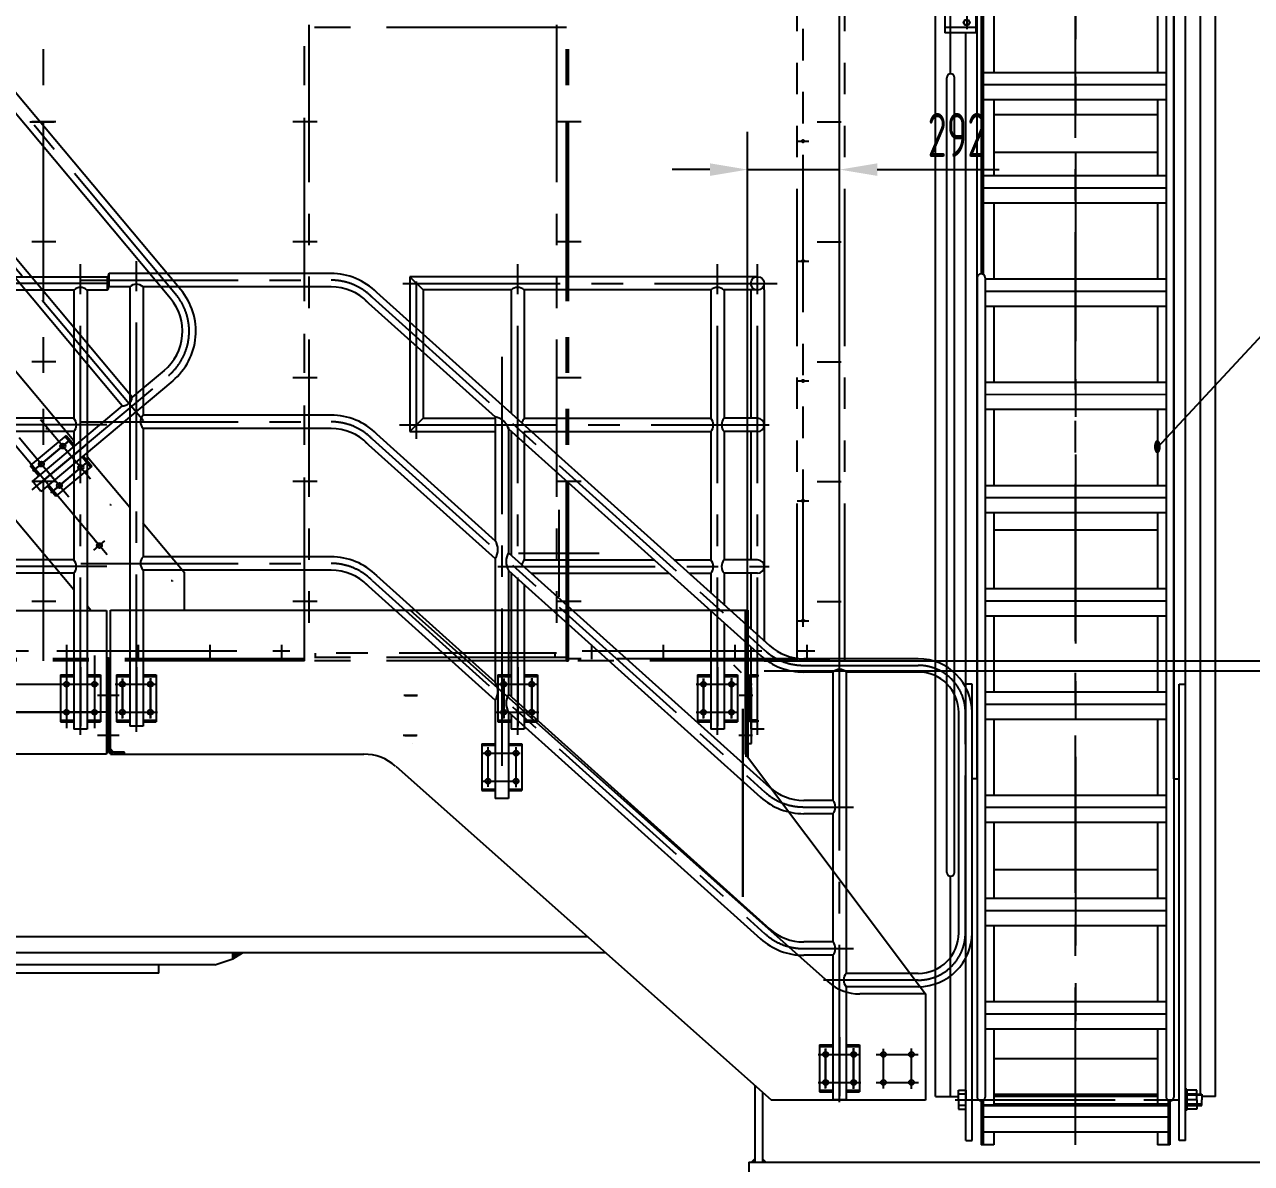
# Model space of a CAD drawing. Header units: millimetres. Extents: x 0 to 16800, y -469 to 11880.
# Drawn here: x 9001 to 12900, y 3652 to 7271 of the extents above; entities that cross this region are included whole.
import ezdxf
from ezdxf.enums import TextEntityAlignment as Align

# ---------------------------------------------------------------- set-up
doc = ezdxf.new("R2010")
doc.units = ezdxf.units.MM
doc.header["$LTSCALE"] = 400
for name, pattern in [('F', [0.75, 0.5, -0.25]), ('G', [2, 1.25, -0.25, 0.25, -0.25]), ('K', [2.5, 1.25, -0.25, 0.25, -0.25, 0.25, -0.25])]:
    doc.linetypes.add(name, pattern=pattern)
for name, color, linetype in [('01', 7, 'Continuous'), ('02', 1, 'Continuous'), ('04', 2, 'F'), ('05', 142, 'G'), ('07', 6, 'K'), ('08', 1, 'Continuous'), ('10', 1, 'Continuous'), ('11', 3, 'Continuous')]:
    doc.layers.add(name, color=color, linetype=linetype)
doc.layers.get('04').off()
doc.styles.get("Standard").update_dxf_attribs({"font": 'isocp', "width": 0.707, "bigfont": 'intecad.shx'})
doc.dimstyles.new('INTE', dxfattribs={"dimscale": 40, "dimtxt": 3.5, "dimasz": 3, "dimexe": 3, "dimexo": 0, "dimgap": 1, "dimtad": 1, "dimdec": 1, "dimdsep": 46, "dimtxsty": 'Standard', "dimcen": 0, "dimclrd": 1, "dimclre": 1, "dimclrt": 3, "dimaunit": 1, "dimadec": 0, "dimazin": 0, "dimtfac": 1, "dimtmove": 0, "dimatfit": 0, "dimfxl": 1, "dimarcsym": 0})

# ---------------------------------------------------------------- blocks, each defined once
blk = doc.blocks.new('EEERREW')
for points in [[(8587.5, 39371.6), (8587.5, 39361.6), (8577.5, 39361.6)], [(8622.5, 39361.6), (8612.5, 39371.6), (8612.5, 39361.6)]]:
    blk.add_hatch(color=256).paths.add_polyline_path(points)
at = {"layer": '02', "ltscale": 0.8}
h = blk.add_hatch(dxfattribs=at)
h.set_pattern_fill('_USER', color=256, scale=5, angle=45, style=0, double=1, pattern_type=0)
h.set_pattern_definition([(135, (21093.3004, 34406.1256), (3.535534, 3.535534), []), (45, (21093.3004, 34406.1256), (3.535534, -3.535534), [])])
h.paths.add_polyline_path([(10239.9, 40026.7), (10271.1, 40026.7), (10271.1, 40007.7)])
for p, q in [((8582.1, 40954.6), (4294.5, 40954.6)), ((8582.1, 40922.6), (4282.5, 40922.6)), ((8587.5, 39583.3), (8587.5, 39361.6)), ((8612.5, 39605.5), (8612.5, 39361.6)), ((8631.5, 39361.6), (4307.5, 39361.6)), ((8587.5, 39371.6), (8577.5, 39361.6)), ((8612.5, 39371.6), (8622.5, 39361.6)), ((8631.5, 39361.6), (8631.5, 39329.6))]:
    blk.add_line(p, q)
at = {"layer": '01', "ltscale": 0.8}
for p, q in [((9142.9, 40076.7), (17604.1, 40076.7)), ((9086.6, 40026.7), (17604.1, 40026.7)), ((10271.1, 40007.7), (10271.1, 40026.7)), ((10328.1, 39988.7), (10271.1, 40007.7)), ((10328.1, 39988.7), (11482.6, 39988.7)), ((10506.4, 39962.2), (11381.9, 39962.2))]:
    blk.add_line(p, q, dxfattribs=at)
at = {"layer": '01', "color": 7, "linetype": 'Continuous', "ltscale": 0.8}
blk.add_line((10506.4, 39962.2), (10506.4, 39988.7), dxfattribs=at)
at = {"layer": '02', "color": 1, "linetype": 'Continuous', "ltscale": 0.8}
blk.add_line((8654.1, 40915.7), (8679.1, 40940.7), dxfattribs=at)
at = {"layer": '02', "color": 1, "linetype": 'Continuous'}
for p, q in [((8650.5, 40204.7), (8650.5, 40801.7)), ((8650.5, 40801.7), (8650.5, 40204.7))]:
    blk.add_line(p, q, dxfattribs=at)
at = {"layer": '02', "ltscale": 0.8}
blk.add_line((10271.1, 40007.7), (10239.9, 40026.7), dxfattribs=at)
at = {"layer": '05', "color": 4, "linetype": 'G', "ltscale": 0.8}
for p, q in [((9234.7, 41433.7), (9234.7, 41157.7)), ((9106.5, 41295.7), (9362.9, 41295.7))]:
    blk.add_line(p, q, dxfattribs=at)
blk = doc.blocks.new('*D161')
at = {"layer": '08', "color": 1, "lineweight": -2, "ltscale": 2}
for p, q in [((5856.7, 9849.4), (5856.7, 10312.1)), ((11591.3, 6665.1), (11591.3, 10312.1)), ((5976.7, 10192.1), (11471.3, 10192.1))]:
    blk.add_line(p, q, dxfattribs=at)
at = {"layer": '08', "color": 1, "ltscale": 2}
for points in [[(5976.7, 10212.1), (5976.7, 10172.1), (5856.7, 10192.1)], [(11471.3, 10212.1), (11471.3, 10172.1), (11591.3, 10192.1)]]:
    blk.add_solid(points, dxfattribs=at)
at = {"layer": 'Defpoints', "color": 0, "ltscale": 2}
for p in [(11591.3, 10192.1), (5856.7, 9849.4), (11591.3, 6665.1)]:
    blk.add_point(p, dxfattribs=at)
at = {"layer": '08', "color": 3, "ltscale": 2, "insert": (8724, 10302.1), "char_height": 140, "attachment_point": 5}
blk.add_mtext('5734.7', dxfattribs=at)
blk = doc.blocks.new('A$C32973516')
at = {"layer": '05', "color": 4, "linetype": 'G'}
for p, q in [((67.1, 186.5), (28.4, 186.5)), ((67.9, 59.5), (30.9, 59.5))]:
    blk.add_line(p, q, dxfattribs=at)
blk = doc.blocks.new('A$C26947815')
at = {"ltscale": 0.8}
for p, q in [((45, 305), (45, 14)), ((51, 305), (45, 305)), ((51, 305), (51, 14)), ((0, 6), (37, 6)), ((0, 0), (0, 6)), ((37, 0), (0, 0))]:
    blk.add_line(p, q, dxfattribs=at)
for radius in [14, 8]:
    blk.add_arc((37, 14), radius, 270, 0, dxfattribs=at)
at = {"layer": '05', "color": 4, "linetype": 'G', "ltscale": 0.8}
for p, q in [((85.1, 187), (16.6, 187)), ((85.1, 60), (16.6, 60))]:
    blk.add_line(p, q, dxfattribs=at)
blk = doc.blocks.new('1111a')
for p, q in [((9081.8, 6114.5), (10034.3, 6114.5)), ((9081.8, 5657.5), (9081.8, 6114.5)), ((10034.3, 6114.5), (11363.1, 4933.8)), ((10034.3, 6114.5), (11100.8, 6114.5)), ((9081.8, 5657.5), (9887.5, 5657.5)), ((9091.8, 5664), (9126.8, 5664)), ((9126.8, 5657.5), (9887.5, 5657.5)), ((9988.5, 5619.1), (11183.3, 4557.5)), ((9988.5, 5619.1), (11183.3, 4557.5)), ((11672.8, 4895.5), (11464, 4895.5)), ((11672.8, 4895.5), (11672.8, 4557.5)), ((11672.8, 4895.5), (11672.8, 4557.5)), ((11672.8, 4557.5), (11183.3, 4557.5)), ((11672.8, 4557.5), (11183.3, 4557.5))]:
    blk.add_line(p, q)
for centre in [(9119.8, 5879.5), (9208.8, 5879.5), (10331.8, 5879.5), (10420.8, 5879.5), (10966.8, 5879.5), (11055.8, 5879.5), (9119.8, 5790.5), (9208.8, 5790.5), (10420.8, 5790.5), (10966.8, 5790.5), (11055.8, 5790.5), (11354.8, 4703.5), (11443.8, 4703.5), (11538.8, 4703.5), (11627.8, 4703.5), (11354.8, 4614.5), (11443.8, 4614.5), (11538.8, 4614.5), (11627.8, 4614.5)]:
    blk.add_circle(centre, 8)
for centre, start, end in [((9887.5, 5505.5), 48.378, 90), ((9887.5, 5505.5), 48.378, 90), ((11464, 5047.5), 228.3794, 270)]:
    blk.add_arc(centre, 152, start, end)
at = {"layer": '01', "color": 7, "linetype": 'Continuous'}
for p, q in [((11100.8, 5657.5), (11100.8, 6114.5)), ((9081.8, 5674), (9081.8, 5903.5)), ((9126.8, 5657.5), (9126.8, 5664))]:
    blk.add_line(p, q, dxfattribs=at)
at = {"layer": '01'}
for p, q in [((11100.8, 6114.5), (11107.3, 6114.5)), ((11101.3, 6114.5), (11101.3, 5648.8)), ((11107.3, 6114.5), (11107.3, 5648.8)), ((11107.3, 5691), (11107.3, 5869)), ((11119.3, 5869), (11107.3, 5869)), ((11119.3, 5691), (11119.3, 5869)), ((9091.8, 5664), (9081.8, 5674)), ((10040.8, 5691), (10040.8, 5691)), ((11100.8, 5657.5), (11672.8, 4895.5)), ((11107.3, 5691), (11119.3, 5691)), ((11107.3, 5691), (11107.3, 5691))]:
    blk.add_line(p, q, dxfattribs=at)
at = {"layer": '05', "color": 4, "linetype": 'G'}
for p, q in [((9119.8, 5771.2), (9119.8, 5897.4)), ((9208.8, 5770.4), (9208.8, 5898.2)), ((10331.8, 5771.2), (10331.8, 5897.4)), ((10420.8, 5770.4), (10420.8, 5898.2)), ((10966.8, 5771.2), (10966.8, 5897.4)), ((11055.8, 5770.4), (11055.8, 5898.2)), ((9096.6, 5879.5), (9230.5, 5879.5)), ((10308.6, 5879.5), (10442.5, 5879.5)), ((10943.6, 5879.5), (11077.5, 5879.5)), ((10057.6, 5844), (10014.2, 5844)), ((11124.1, 5844), (11080.7, 5844)), ((9096.6, 5790.5), (9231.4, 5790.5)), ((10308.6, 5790.5), (10443.4, 5790.5)), ((10943.6, 5790.5), (11078.4, 5790.5)), ((10056.3, 5717), (10012.4, 5717)), ((11122.8, 5717), (11078.9, 5717)), ((11354.8, 4595.2), (11354.8, 4721.4)), ((11443.8, 4594.4), (11443.8, 4722.2)), ((11538.8, 4595.2), (11538.8, 4721.4)), ((11627.8, 4594.4), (11627.8, 4722.2)), ((11331.6, 4703.5), (11465.5, 4703.5)), ((11515.6, 4703.5), (11649.5, 4703.5)), ((11331.6, 4614.5), (11466.4, 4614.5)), ((11515.6, 4614.5), (11650.4, 4614.5))]:
    blk.add_line(p, q, dxfattribs=at)
at = {"layer": '01', "xscale": -1}
blk.add_blockref('A$C26947815', (9126.3, 5657.5), dxfattribs=at)
at = {"layer": '04', "color": 2, "linetype": 'F', "xscale": -1}
blk.add_blockref('A$C32973516', (10085.3, 5657.5), dxfattribs=at)
blk = doc.blocks.new('*D162')
at = {"layer": '08', "color": 1, "lineweight": -2, "ltscale": 2}
for p, q in [((11299.3, 5409.4), (11299.3, 6929.8)), ((11591.3, 5135.8), (11591.3, 6929.8)), ((11179.3, 6809.8), (11059.3, 6809.8)), ((11299.3, 6809.8), (11591.3, 6809.8)), ((11711.3, 6809.8), (12098.3, 6809.8))]:
    blk.add_line(p, q, dxfattribs=at)
at = {"layer": '08', "color": 1, "ltscale": 2}
for points in [[(11179.3, 6829.8), (11179.3, 6789.8), (11299.3, 6809.8)], [(11711.3, 6829.8), (11711.3, 6789.8), (11591.3, 6809.8)]]:
    blk.add_solid(points, dxfattribs=at)
at = {"layer": 'Defpoints', "color": 0, "ltscale": 2}
for p in [(11591.3, 6809.8), (11299.3, 5409.4), (11591.3, 5135.8)]:
    blk.add_point(p, dxfattribs=at)
at = {"layer": '08', "color": 3, "ltscale": 2, "insert": (11964.8, 6919.9), "char_height": 140, "attachment_point": 5}
blk.add_mtext('292', dxfattribs=at)
blk = doc.blocks.new('111')
at = {"ltscale": 1.25}
for p, q in [((1396.7, 2288.2), (1396.7, 2745.2)), ((1396.7, 2745.2), (5054.7, 2745.2)), ((5054.7, 2745.2), (5054.7, 2288.2)), ((5054.7, 2288.2), (1396.7, 2288.2))]:
    blk.add_line(p, q, dxfattribs=at)
for centre in [(1434.7, 2510.2), (1523.7, 2510.2), (2111.2, 2510.2), (2200.2, 2510.2), (2301.7, 2510.2), (2390.7, 2510.2), (3266.7, 2510.2), (3355.7, 2510.2), (3457.2, 2510.2), (3546.2, 2510.2), (4927.7, 2510.2), (5016.7, 2510.2), (1434.7, 2421.2), (1523.7, 2421.2), (2111.2, 2421.2), (2200.2, 2421.2), (2301.7, 2421.2), (2390.7, 2421.2), (3266.7, 2421.2), (3355.7, 2421.2), (3457.2, 2421.2), (3546.2, 2421.2), (4927.7, 2421.2), (5016.7, 2421.2)]:
    blk.add_circle(centre, 8, dxfattribs=at)
at = {"layer": '05', "color": 4, "linetype": 'G', "ltscale": 1.25}
for p, q in [((1434.7, 2602), (1434.7, 2371)), ((1523.7, 2602), (1523.7, 2371)), ((2111.2, 2602), (2111.2, 2371)), ((2200.2, 2602), (2200.2, 2371)), ((2301.7, 2602), (2301.7, 2371)), ((2390.7, 2602), (2390.7, 2371)), ((3266.7, 2602), (3266.7, 2371)), ((3355.7, 2602), (3355.7, 2371)), ((3457.2, 2602), (3457.2, 2371)), ((3546.2, 2602), (3546.2, 2371)), ((4927.7, 2602), (4927.7, 2371)), ((5016.7, 2602), (5016.7, 2371)), ((1396.7, 2510.2), (5067.6, 2510.2)), ((5067.6, 2421.2), (1396.7, 2421.2)), ((1396.7, 2421.2), (5067.6, 2421.2))]:
    blk.add_line(p, q, dxfattribs=at)
blk = doc.blocks.new('112')
at = {"ltscale": 1.25}
for p, q in [((3082.8, 1340.8), (3082.8, 1049.8)), ((3088.8, 1340.8), (3082.8, 1340.8)), ((3088.8, 1340.8), (3088.8, 1049.8))]:
    blk.add_line(p, q, dxfattribs=at)
blk.add_arc((3074.8, 1049.8), 14, 304.8499, 0, dxfattribs=at)
blk = doc.blocks.new('A$C3BD31D53')
for p, q in [((37, 246), (0, 246)), ((37, 246), (0, 246)), ((0, 246), (0, 240)), ((0, 240), (37, 240)), ((45, 232), (45, 14)), ((51, 232), (51, 14)), ((0, 6), (37, 6)), ((0, 0), (0, 6)), ((37, 0), (0, 0))]:
    blk.add_line(p, q)
for centre, radius, start, end in [((37, 232), 14, 0, 90), ((37, 232), 8, 0, 90), ((37, 14), 8, 270, 0), ((37, 14), 14, 270, 0)]:
    blk.add_arc(centre, radius, start, end)
at = {"layer": '05', "color": 4, "linetype": 'G'}
for p, q in [((85.1, 187), (16.6, 187)), ((85.1, 60), (16.6, 60))]:
    blk.add_line(p, q, dxfattribs=at)
blk = doc.blocks.new('A$C696466BE')
for p, q in [((22.5, 0), (22.5, 178)), ((22.5, 178), (34.5, 178)), ((34.5, 0), (34.5, 178)), ((22.5, 0), (34.5, 0))]:
    blk.add_line(p, q)
at = {"layer": '05', "color": 4, "linetype": 'G'}
for p, q in [((0, 153), (48.8, 153)), ((0, 26), (48.8, 26))]:
    blk.add_line(p, q, dxfattribs=at)
blk = doc.blocks.new('1112a')
at = {"layer": '01', "ltscale": 1.5}
for name, p in [('111', (7790.4, 1103.2)), ('112', (9762.3, 2355.7))]:
    blk.add_blockref(name, p, dxfattribs=at)
at = {"layer": '01', "ltscale": 1.5, "xscale": -1}
blk.add_blockref('112', (12269.8, 2355.7), dxfattribs=at)
at = {"layer": '04', "color": 2, "linetype": 'F', "ltscale": 1.5, "xscale": -1}
for name, p in [('A$C3BD31D53', (10432.1, 3391.5)), ('A$C3BD31D53', (11651.1, 3391.5)), ('A$C696466BE', (10403.6, 3425.5)), ('A$C696466BE', (11622.6, 3425.5))]:
    blk.add_blockref(name, p, dxfattribs=at)
at = {"layer": '04', "color": 2, "linetype": 'F', "ltscale": 1.5}
for p in [(10364.6, 3425.5), (11583.6, 3425.5)]:
    blk.add_blockref('A$C696466BE', p, dxfattribs=at)
blk = doc.blocks.new('A$C5A657E14')
at = {"layer": '01', "ltscale": 1.5}
for p, q in [((0, 3324.5), (0.1, 3532.2)), ((224, 3532.1), (0.1, 3532.1)), ((224, 3532.1), (2310, 1046.3)), ((1911.8, 1046.3), (0, 3324.5)), ((2624.4, 197.1), (1947.3, 1004)), ((2345.5, 1004), (2624.4, 671.6)), ((2666.7, 621.2), (2801.9, 460.1)), ((2844.2, 409.7), (2975.2, 253.5)), ((2975.2, 253.5), (2975.2, 132.1)), ((2678.9, 132.1), (2666.7, 146.7))]:
    blk.add_line(p, q, dxfattribs=at)
for centre in [(232.8, 3462.5), (164.6, 3405.3), (290, 3394.3), (221.8, 3337.1), (256.7, 3256.7), (969.5, 2584.6), (901.3, 2527.4), (1026.7, 2516.4), (958.5, 2459.2), (1073.1, 2283.8), (1779.4, 1619.4), (1711.2, 1562.2), (1836.6, 1551.2), (1768.5, 1494), (1889.4, 1311), (2589.4, 654.2), (2521.2, 597), (2646.6, 586), (2705.8, 338.1)]:
    blk.add_circle(centre, 8, dxfattribs=at)
at = {"layer": '02', "color": 1, "linetype": 'Continuous', "ltscale": 1.5}
for p, q in [((308.5, 3364), (311.5, 3364)), ((311.5, 3364), (311.5, 3361)), ((511, 3122.7), (514, 3122.7)), ((514, 3122.7), (514, 3119.7)), ((713.5, 2881.4), (716.5, 2881.4)), ((716.5, 2881.4), (716.5, 2878.4)), ((916, 2640.1), (919, 2640.1)), ((919, 2640.1), (919, 2637.1)), ((1118.5, 2398.8), (1121.5, 2398.8)), ((1121.5, 2398.8), (1121.5, 2395.8)), ((1320.9, 2157.5), (1323.9, 2157.5)), ((1323.9, 2157.5), (1323.9, 2154.5)), ((1523.4, 1916.2), (1526.4, 1916.2)), ((1526.4, 1916.2), (1526.4, 1913.2)), ((1725.9, 1674.9), (1728.9, 1674.9)), ((1728.9, 1674.9), (1728.9, 1671.9)), ((1928.4, 1433.6), (1931.4, 1433.6)), ((1931.4, 1433.6), (1931.4, 1430.6)), ((2130.9, 1192.3), (2133.9, 1192.3)), ((2133.9, 1192.3), (2133.9, 1189.3)), ((2333.4, 951), (2336.4, 951)), ((2336.4, 951), (2336.4, 948)), ((2535.9, 709.7), (2538.9, 709.7)), ((2538.9, 709.7), (2538.9, 706.7)), ((2738.4, 468.4), (2741.4, 468.4)), ((2741.4, 468.4), (2741.4, 465.4)), ((2934.1, 227.1), (2937.1, 227.1)), ((2937.1, 227.1), (2937.1, 224.1))]:
    blk.add_line(p, q, dxfattribs=at)
at = {"layer": '05', "color": 4, "linetype": 'G', "ltscale": 1.5}
for p, q in [((137.1, 3382.1), (250.8, 3477.6)), ((204.5, 3496.2), (2676.9, 549.9)), ((136.4, 3439), (2608.8, 492.6)), ((117.2, 3422.9), (2729.9, 309.5)), ((194.3, 3313.9), (308, 3409.4)), ((873.7, 2504.3), (987.5, 2599.7)), ((930.9, 2436.1), (1044.7, 2531.6)), ((1683.7, 1539.1), (1797.4, 1634.5)), ((1740.9, 1470.9), (1854.7, 1566.4)), ((2493.6, 573.9), (2607.4, 669.4)), ((2550.8, 505.7), (2664.6, 601.2))]:
    blk.add_line(p, q, dxfattribs=at)
at = {"layer": '05', "ltscale": 1.5}
for p, q in [((239.3, 3242), (274.1, 3271.3)), ((242.1, 3274.1), (271.3, 3239.2)), ((1058.4, 2301.2), (1087.7, 2266.4)), ((1055.6, 2269.2), (1090.5, 2298.4)), ((1874.8, 1328.4), (1904.1, 1293.5)), ((1872, 1296.3), (1906.9, 1325.6)), ((2688.4, 323.5), (2723.2, 352.7)), ((2691.2, 355.5), (2720.4, 320.7))]:
    blk.add_line(p, q, dxfattribs=at)
blk = doc.blocks.new('2')
at = {"layer": '01', "ltscale": 1.2}
for p, q in [((18991.7, 2764.4), (18991.7, 1447.7)), ((19031.7, 2764.4), (18991.7, 2764.4)), ((19057.7, 2764.4), (18991.7, 2764.4)), ((18997.7, 2764.4), (18997.7, 1446.1)), ((19031.7, 2764.4), (19031.7, 2415.6)), ((19497.6, 2764.4), (19085.7, 2764.4)), ((19591.7, 2764.4), (19525.6, 2764.4)), ((19551.7, 2764.4), (19551.7, 2415.6)), ((19591.7, 2764.4), (19551.7, 2764.4)), ((19585.7, 2764.4), (19585.7, 2311)), ((19591.7, 2764.4), (19591.7, 2312.8)), ((18964.1, 2690.7), (18964.1, 2606.4)), ((18991.7, 2710.1), (18966.5, 2695)), ((18991.7, 2704.2), (18971.5, 2692.1)), ((18969.1, 2687.9), (18969.1, 2609.2)), ((18991.7, 2587), (18966.5, 2602.1)), ((18991.7, 2592.8), (18971.5, 2604.9)), ((19031.7, 2329.1), (19031.7, 2087.5)), ((19551.7, 2329.1), (19551.7, 2087.5)), ((19579.9, 2300.3), (19579.2, -1168.3)), ((19604.2, 2300.3), (19604.2, -1168.3)), ((19031.7, 2001.1), (19031.7, 1759.5)), ((19551.7, 2001.1), (19551.7, 1759.5)), ((19031.7, 1673.1), (19031.7, 1431.4)), ((19551.7, 1673.1), (19551.7, 1431.4)), ((18979.2, 1435.2), (18979.2, -1168.3)), ((19004.2, 1435.2), (19004.2, 32.8)), ((19031.7, 1345), (19031.7, 1103.4)), ((19551.7, 1345), (19551.7, 1103.4)), ((19031.7, 1017), (19031.7, 775.4)), ((19551.7, 1017), (19551.7, 775.4)), ((19031.7, 688.9), (19031.7, 447.3)), ((19551.7, 688.9), (19551.7, 447.3)), ((19031.7, 360.9), (19031.7, 119.3)), ((19551.7, 360.9), (19551.7, 119.3)), ((19004.2, 32.8), (19004.2, -1168.3)), ((19031.7, 32.8), (19031.7, -208.8)), ((19551.7, 32.8), (19551.7, -208.8)), ((19031.7, -295.2), (19031.7, -536.8)), ((19551.7, -295.2), (19551.7, -536.8)), ((19031.7, -623.3), (19031.7, -864.9)), ((19551.7, -623.3), (19551.7, -864.9)), ((19031.7, -951.3), (19031.7, -1192.9)), ((19551.7, -951.3), (19551.7, -1192.9)), ((18991.7, -1180.8), (18991.7, -1319.9)), ((18997.7, -1179.2), (18997.7, -1319.9)), ((19585.7, -1179.2), (19585.7, -1319.9)), ((19591.7, -1180.8), (19591.7, -1319.9)), ((19031.7, -1279.3), (19031.7, -1319.9)), ((19551.7, -1279.3), (19551.7, -1319.9)), ((19031.7, -1319.9), (18991.7, -1319.9)), ((19591.7, -1319.9), (19551.7, -1319.9))]:
    blk.add_line(p, q, dxfattribs=at)
at = {"layer": '01', "color": 7, "linetype": 'Continuous', "ltscale": 1.2}
for p, q in [((18997.7, 2415.6), (19585.7, 2415.6)), ((18997.7, 2376.9), (19585.7, 2376.9)), ((18997.7, 2329.1), (19585.7, 2329.1)), ((18997.7, 2087.5), (19579.2, 2087.5)), ((18997.7, 2001.1), (19579.2, 2001.1)), ((18997.7, 1759.5), (19579.2, 1759.5)), ((18997.7, 1673.1), (19579.2, 1673.1)), ((19004.2, 1431.4), (19579.2, 1431.4)), ((19003.4, 1345), (19579.2, 1345)), ((19004.2, 1103.4), (19579.2, 1103.4)), ((19004.2, 1017), (19579.2, 1017)), ((19004.2, 775.4), (19579.2, 775.4)), ((19004.2, 688.9), (19579.2, 688.9)), ((19004.2, 447.3), (19579.2, 447.3)), ((19004.2, 360.9), (19579.2, 360.9)), ((19004.2, 119.3), (19579.2, 119.3)), ((19004.2, 32.8), (19579.2, 32.8)), ((19004.2, -208.8), (19579.2, -208.8)), ((19004.2, -295.2), (19579.2, -295.2)), ((19004.2, -536.8), (19579.2, -536.8)), ((19004.2, -623.3), (19579.2, -623.3)), ((19004.2, -864.9), (19579.2, -864.9)), ((19004.2, -951.3), (19579.2, -951.3)), ((18997.7, -1192.9), (19585.7, -1192.9)), ((18997.7, -1231.6), (19585.7, -1231.6)), ((18997.7, -1279.3), (19585.7, -1279.3))]:
    blk.add_line(p, q, dxfattribs=at)
at = {"layer": '01'}
for p, q in [((18997.7, 2048.8), (19579.9, 2048.7)), ((18997.7, 1720.8), (19579.8, 1720.8)), ((19004.2, 1392.7), (19579.7, 1392.7)), ((19004.2, 1064.7), (19579.7, 1064.6)), ((19004.2, 736.7), (19579.6, 736.5)), ((19004.2, 408.6), (19579.5, 408.5)), ((19004.2, 80.6), (19579.4, 80.4)), ((19004.2, -247.5), (19579.4, -247.6)), ((19004.2, -575.5), (19579.3, -575.6))]:
    blk.add_line(p, q, dxfattribs=at)
at = {"layer": '01', "color": 7, "linetype": 'Continuous'}
blk.add_line((19004.2, -903.6), (19579.2, -903.7), dxfattribs=at)
at = {"layer": '01', "ltscale": 1.2}
for centre, radius, start, end in [((18969.1, 2690.7), 5, 120.9638, 180), ((18974.1, 2687.9), 5, 120.9638, 180), ((18969.1, 2606.4), 5, 180, 239.0362), ((18974.1, 2609.2), 5, 180, 239.0362), ((19592.1, 2300.7), 12.1, 358.1943, 181.8066), ((18991.7, 1435.2), 12.5, 0, 180), ((18991.7, -1168.3), 12.5, 180, 0), ((19591.7, -1168.3), 12.5, 180, 0)]:
    blk.add_arc(centre, radius, start, end, dxfattribs=at)
at = {"layer": '05', "ltscale": 1.2}
blk.add_line((19291.7, 2793.2), (19291.7, -1023), dxfattribs=at)
blk = doc.blocks.new('WEREWR')
at = {"layer": '10'}
h = blk.add_hatch(dxfattribs=at)
h.set_pattern_fill('U', color=256, angle=-45, style=0, pattern_type=0)
h.set_pattern_definition([(315, (23797.6289, 7619.5964), (0.707107, 0.707107), [])])
h.paths.add_polyline_path([(23797.6, 7652.6), (23797.6, 7639.1), (23802.6, 7639.1), (23802.6, 7652.6)])
h.paths.add_polyline_path([(23802.6, 7586.6), (23802.6, 7600.1), (23797.6, 7600.1), (23797.6, 7586.6)])
at = {"layer": '01'}
for p, q in [((23003.6, 7629.6), (23003.6, 12139.6)), ((23051.6, 10879.6), (23051.6, 12139.6)), ((23797.6, 7489.6), (23797.6, 12139.6)), ((23845.6, 7637.6), (23845.6, 12139.6)), ((23893.6, 7629.6), (23893.6, 12139.6)), ((23761.1, 8639.6), (23761.1, 11599.6)), ((23131.6, 11117.1), (23131.6, 11010.1)), ((23033, 11093.1), (23033, 11010.1)), ((23136.1, 8639.6), (23136.1, 11093.1)), ((23131.6, 11027.1), (23033, 11027.1)), ((23131.6, 11010.1), (23033, 11010.1)), ((23051.6, 10879.6), (23051.6, 11010.1)), ((23099.6, 7489.6), (23099.6, 11010.1)), ((23039.1, 8342.1), (23039.1, 10867.1)), ((23064.1, 8342.1), (23064.1, 10867.1)), ((23708.6, 10749.6), (23188.6, 10749.6)), ((23797.6, 10629.6), (23797.6, 10749.6)), ((23708.6, 10629.6), (23188.6, 10629.6)), ((23708.6, 9429.6), (23188.6, 9429.6)), ((23119.6, 8939.6), (23099.6, 8939.6)), ((23119.6, 8939.6), (23099.6, 8939.6)), ((23119.6, 7489.6), (23119.6, 8939.6)), ((23777.6, 7489.6), (23777.6, 8939.6)), ((23777.6, 8939.6), (23797.6, 8939.6)), ((23777.6, 8939.6), (23797.6, 8939.6)), ((23136.1, 8639.6), (23119.6, 8639.6)), ((23135.6, 8639.6), (23119.6, 8639.6)), ((23761.1, 8639.6), (23777.6, 8639.6)), ((23761.6, 8639.6), (23777.6, 8639.6)), ((23708.6, 8349.6), (23188.6, 8349.6)), ((23051.6, 7629.6), (23051.6, 8329.6)), ((23708.6, 7749.6), (23188.6, 7749.6)), ((23077.1, 7650), (23099.6, 7650)), ((23077.1, 7619.6), (23077.1, 7650)), ((23099.6, 7650), (23099.6, 7619.6)), ((23802.6, 7652.6), (23797.6, 7652.6)), ((23797.6, 7652.6), (23797.6, 7619.6)), ((23802.6, 7619.6), (23802.6, 7652.6)), ((23834.1, 7650), (23802.6, 7650)), ((23802.6, 7650), (23802.6, 7619.6)), ((23834.1, 7619.6), (23834.1, 7650)), ((23003.6, 7629.6), (23077.1, 7629.6)), ((23099.6, 7637.6), (23077.1, 7637.6)), ((23077.1, 7619.6), (23077.1, 7589.2)), ((23099.6, 7589.2), (23099.6, 7619.6)), ((23188.6, 7637.6), (23708.6, 7637.6)), ((23708.6, 7629.6), (23188.6, 7629.6)), ((23802.6, 7639.1), (23797.6, 7639.1)), ((23797.6, 7586.6), (23797.6, 7619.6)), ((23802.6, 7637.6), (23849.6, 7637.6)), ((23834.1, 7637.6), (23802.6, 7637.6)), ((23802.6, 7619.6), (23802.6, 7586.6)), ((23802.6, 7589.2), (23802.6, 7619.6)), ((23834.1, 7619.6), (23834.1, 7589.2)), ((23849.6, 7637.6), (23849.6, 7619.6)), ((23893.6, 7629.6), (23849.6, 7629.6)), ((23849.6, 7601.6), (23849.6, 7619.6)), ((23099.6, 7601.6), (23077.1, 7601.6)), ((23077.1, 7589.2), (23099.6, 7589.2)), ((23154.6, 7601.6), (23742.6, 7601.6)), ((23802.6, 7600.1), (23797.6, 7600.1)), ((23802.6, 7586.6), (23797.6, 7586.6)), ((23802.6, 7601.6), (23849.6, 7601.6)), ((23834.1, 7601.6), (23802.6, 7601.6)), ((23834.1, 7589.2), (23802.6, 7589.2)), ((23099.6, 7489.6), (23119.6, 7489.6)), ((23797.6, 7489.6), (23777.6, 7489.6))]:
    blk.add_line(p, q, dxfattribs=at)
blk.add_lwpolyline([(23107.5, 11051.6), (23112.4, 11043.1), (23107.5, 11034.6), (23097.7, 11034.6), (23092.8, 11043.1), (23097.7, 11051.6)], close=True, dxfattribs=at)
blk.add_circle((23102.6, 11043.1), 8.5, dxfattribs=at)
for centre, start, end in [((23051.6, 10867.1), 0, 180), ((23051.6, 8342.1), 180, 0)]:
    blk.add_arc(centre, 12.5, start, end, dxfattribs=at)
at = {"layer": '02'}
for p, q in [((23708.6, 7634), (23188.6, 7634)), ((23742.6, 7605.2), (23188.6, 7605.2)), ((23849.6, 7634), (23802.6, 7634)), ((23849.6, 7605.2), (23802.6, 7605.2))]:
    blk.add_line(p, q, dxfattribs=at)
at = {"layer": '05'}
for p, q in [((23448.6, 7476.6), (23448.6, 12139.6)), ((23102.6, 11068.2), (23102.6, 11021.3)), ((23065.5, 7619.6), (23860.5, 7619.6)), ((23074.1, 7619.6), (23853.2, 7619.6)), ((23804.7, 7619.6), (23795.8, 7619.6)), ((23835.2, 7619.6), (23801.6, 7619.6))]:
    blk.add_line(p, q, dxfattribs=at)
blk.add_blockref('2', (4157, 8796.4), dxfattribs=at)
blk = doc.blocks.new('WEREW')
at = {"layer": '07', "color": 6, "linetype": 'K'}
for p, q in [((30968, 11512.5), (30968, 15211.5)), ((30816, 11512.5), (30816, 14848.5)), ((30835, 11619.9), (30835, 14705.1)), ((29264.5, 13533), (29264.5, 11536.5)), ((30051.5, 13533), (30051.5, 11536.5)), ((30816, 13163.5), (30853.7, 13163.5)), ((30816, 12782.5), (30853.7, 12782.5)), ((30816, 12401.5), (30853.7, 12401.5)), ((30816, 12020.5), (30853.7, 12020.5)), ((30816, 11639.5), (30853.7, 11639.5)), ((30051.5, 11536.5), (29264.5, 11536.5)), ((30816, 11512.5), (30968, 11512.5))]:
    blk.add_line(p, q, dxfattribs=at)
at = {"layer": '07', "color": 6, "linetype": 'K', "ltscale": 1.142857}
for p, q in [((28420.7, 11512.5), (28420.7, 14549.5)), ((29250.7, 11512.5), (29250.7, 14549.5)), ((30082.7, 11512.5), (30082.7, 14549.5)), ((30089.7, 11512.5), (30089.7, 14549.5)), ((29250.7, 11523), (29250.7, 14545)), ((29250.7, 11523), (29250.7, 14545)), ((30082.7, 13524.5), (29250.7, 13524.5)), ((28377.9, 13224.5), (28454.7, 13224.5)), ((28460.5, 13224.5), (28383.7, 13224.5)), ((29290.5, 13224.5), (29213.7, 13224.5)), ((30129.5, 13224.5), (30052.7, 13224.5)), ((30879.9, 13224.5), (30956.7, 13224.5)), ((28460.5, 12843.5), (28383.7, 12843.5)), ((29290.5, 12843.5), (29213.7, 12843.5)), ((30129.5, 12843.5), (30052.7, 12843.5)), ((30879.9, 12843.5), (30956.7, 12843.5)), ((28460.5, 12462.5), (28383.7, 12462.5)), ((30879.9, 12462.5), (30956.7, 12462.5)), ((29290.5, 12411.5), (29213.7, 12411.5)), ((30129.5, 12411.5), (30052.7, 12411.5)), ((28460.5, 12081.5), (28383.7, 12081.5)), ((29290.5, 12081.5), (29213.7, 12081.5)), ((30129.5, 12081.5), (30052.7, 12081.5)), ((30879.9, 12081.5), (30956.7, 12081.5)), ((28460.5, 11700.5), (28383.7, 11700.5)), ((29290.5, 11700.5), (29213.7, 11700.5)), ((30129.5, 11700.5), (30052.7, 11700.5)), ((30879.9, 11700.5), (30956.7, 11700.5)), ((27633.8, 11543.5), (28373.5, 11543.5)), ((28463.8, 11543.5), (29203.5, 11543.5)), ((28493.7, 11563.4), (28493.7, 11517.8)), ((28721.7, 11563.4), (28721.7, 11517.8)), ((28949.7, 11563.4), (28949.7, 11517.8)), ((29177.7, 11563.4), (29177.7, 11517.8)), ((30132.8, 11543.5), (30872.5, 11543.5)), ((30162.7, 11563.4), (30162.7, 11517.8)), ((30390.7, 11563.4), (30390.7, 11517.8)), ((30618.7, 11563.4), (30618.7, 11517.8)), ((30846.7, 11563.4), (30846.7, 11517.8)), ((29250.7, 11518.5), (26760.7, 11518.5)), ((29250.7, 11512.5), (26760.7, 11512.5)), ((30082.7, 11522.5), (29250.7, 11522.5)), ((30082.7, 11512.5), (29250.7, 11512.5)), ((29285.7, 11522.5), (29285.7, 11536.5)), ((30047.7, 11522.5), (30047.7, 11536.5)), ((30082.7, 11512.5), (30089.7, 11512.5)), ((30816, 11518.5), (30089.7, 11518.5)), ((30919.7, 11512.5), (30089.7, 11512.5)), ((30931.7, 11512.5), (34671.7, 11512.5))]:
    blk.add_line(p, q, dxfattribs=at)
at = {"layer": '07', "color": 6, "linetype": 'K'}
for centre in [(30835, 13163.5), (30835, 12782.5), (30835, 12401.5), (30835, 12020.5), (30835, 11639.5)]:
    blk.add_circle(centre, 4, dxfattribs=at)
blk = doc.blocks.new('A$C0BAB5668')
for p, q in [((22, 149), (0, 149)), ((0, 149), (0, 144)), ((22, 144), (0, 144)), ((28, 11), (28, 138)), ((33, 11), (33, 138)), ((0, 5), (22, 5)), ((0, 5), (0, 0)), ((0, 0), (22, 0))]:
    blk.add_line(p, q)
for centre, radius, start, end in [((22, 138), 11, 0, 90), ((22, 138), 6, 0, 90), ((22, 11), 11, 270, 0), ((22, 11), 6, 270, 0)]:
    blk.add_arc(centre, radius, start, end)
at = {"layer": '05', "color": 4, "linetype": 'G'}
for p, q in [((39.6, 119), (17.7, 119)), ((40.1, 30), (17.7, 30))]:
    blk.add_line(p, q, dxfattribs=at)
blk = doc.blocks.new('1234')
for p, q in [((454.3, 494.3), (454.3, 345.3)), ((454.3, 494.3), (496.7, 494.3)), ((454.3, 489.3), (496.7, 489.3)), ((476.3, 489.3), (476.3, 494.3)), ((495.8, 494.3), (495.8, 489.3)), ((539, 494.3), (581.3, 494.3)), ((539, 489.3), (581.3, 489.3)), ((539.8, 494.3), (539.8, 489.3)), ((559.3, 489.3), (559.3, 494.3)), ((581.3, 494.3), (581.3, 345.3)), ((454.3, 350.3), (496.7, 350.3)), ((454.3, 345.3), (496.7, 345.3)), ((476.3, 345.3), (476.3, 350.3)), ((495.8, 350.3), (495.8, 345.3)), ((539, 350.3), (581.3, 350.3)), ((539, 345.3), (581.3, 345.3)), ((539.8, 350.3), (539.8, 345.3)), ((559.3, 345.3), (559.3, 350.3))]:
    blk.add_line(p, q)
for centre in [(473.3, 464.3), (562.3, 464.3), (473.3, 375.3), (562.3, 375.3)]:
    blk.add_circle(centre, 8)
at = {"layer": '05', "color": 4, "linetype": 'G'}
for p, q in [((517.8, 518.9), (517.8, 331.4)), ((473.3, 483.1), (473.3, 357.5)), ((562.3, 483.8), (562.3, 356.2)), ((457.4, 464.3), (575.1, 464.3)), ((457.8, 375.3), (573.8, 375.3))]:
    blk.add_line(p, q, dxfattribs=at)
blk = doc.blocks.new('A$C3E755E39')
blk.add_line((1159.3, 1413.6), (1159.3, 1434.7))
at = {"layer": '01', "color": 7, "linetype": 'Continuous'}
for p, q in [((1138.2, 1455.9), (33.3, 1455.9)), ((33.3, 1455.9), (33.3, 963.6)), ((75.6, 1413.6), (33.3, 1455.9)), ((75.6, 1413.6), (75.6, 1005.9)), ((354.5, 1413.6), (75.6, 1413.6)), ((354.5, 1413.6), (354.5, 1022.1)), ((989.5, 1413.6), (396.8, 1413.6)), ((396.8, 1413.6), (396.8, 1005.9)), ((989.5, 1413.6), (989.5, 1005.9)), ((1031.8, 1413.6), (1031.8, 1005.9)), ((1138.2, 1413.6), (1031.8, 1413.6)), ((1117, 1413.6), (1117, 1005.9)), ((1159.3, 1413.6), (1159.3, 298.4)), ((33.3, 963.6), (75.6, 1005.9)), ((75.6, 1005.9), (304.5, 1005.9)), ((396.8, 1005.9), (989.5, 1005.9)), ((1138.2, 1005.9), (1031.8, 1005.9)), ((33.3, 963.6), (304.5, 963.6)), ((354.5, 963.6), (354.5, 572.1)), ((396.8, 963.6), (396.8, 555.9)), ((396.8, 963.6), (989.5, 963.6)), ((989.5, 963.6), (989.5, 555.9)), ((1031.8, 963.6), (1031.8, 555.9)), ((1138.2, 963.6), (1031.8, 963.6)), ((1117, 963.6), (1117, 555.9)), ((396.8, 555.9), (809.7, 555.9)), ((873, 555.9), (989.5, 555.9)), ((1138.2, 555.9), (1031.8, 555.9)), ((354.5, 515.2), (354.5, 122.1)), ((419.6, 513.6), (856.8, 513.6)), ((920, 513.6), (989.5, 513.6)), ((989.5, 513.6), (989.5, 451.1)), ((1031.8, 513.6), (1031.8, 413.1)), ((1138.2, 513.6), (1031.8, 513.6)), ((1117, 513.6), (1117, 336.5)), ((396.8, 477.1), (396.8, 17.9)), ((989.5, 394.2), (989.5, 17.9)), ((1031.8, 356.2), (1031.8, 17.9)), ((1117, 279.6), (1117, 190.7)), ((1117, 185.7), (1117, 46.7)), ((354.5, 65.2), (354.5, 17.9)), ((1117, 41.7), (1117, 17.9)), ((396.8, 17.9), (354.5, 17.9)), ((1031.8, 17.9), (989.5, 17.9)), ((1159.3, 17.9), (1117, 17.9))]:
    blk.add_line(p, q, dxfattribs=at)
blk.add_circle((1138.2, 1434.7), 21.2, dxfattribs=at)
for centre, radius, start, end in [((375.7, 1390.2), 31.5, 47.8524, 132.1476), ((1010.7, 1390.2), 31.5, 47.8524, 132.1476), ((420.2, 984.7), 31.5, 137.8524, 168.8522), ((966.2, 984.7), 31.5, 317.8524, 42.1476), ((1055.2, 984.7), 31.5, 137.8524, 222.1476), ((1138.2, 984.7), 21.2, 270, 90), ((331.2, 984.7), 31.5, 317.8524, 320.0151), ((420.2, 534.7), 31.5, 137.8524, 168.8522), ((966.2, 534.7), 31.5, 317.8524, 42.1476), ((1055.2, 534.7), 31.5, 137.8524, 222.1476), ((1138.2, 534.7), 21.2, 270, 90)]:
    blk.add_arc(centre, radius, start, end, dxfattribs=at)
at = {"layer": '05', "color": 4, "linetype": 'G'}
for p, q in [((375.7, 0), (375.7, 1495.5)), ((1010.7, 0), (1010.7, 1495.5)), ((1138.2, 0), (1138.2, 1495.5)), ((54.5, 940.9), (54.5, 1470.3)), ((10.5, 1434.7), (1200.7, 1434.7)), ((0, 984.7), (1175.1, 984.7)), ((312.9, 534.7), (1175.1, 534.7))]:
    blk.add_line(p, q, dxfattribs=at)
at = {"xscale": -1}
blk.add_blockref('A$C0BAB5668', (1139.2, 41.7), dxfattribs=at)
at = {"layer": '01', "color": 7, "linetype": 'Continuous'}
for p in [(-142.1, -303.6), (492.9, -303.6)]:
    blk.add_blockref('1234', p, dxfattribs=at)
blk = doc.blocks.new('A$C67FF644E')
for p, q in [((1275.4, 1138.9), (1275.4, 989.9)), ((1275.4, 1138.9), (1317.7, 1138.9)), ((1275.4, 1133.9), (1317.7, 1133.9)), ((1297.4, 1133.9), (1297.4, 1138.9)), ((1316.9, 1138.9), (1316.9, 1133.9)), ((1360, 1138.9), (1402.4, 1138.9)), ((1360, 1133.9), (1402.4, 1133.9)), ((1360.9, 1138.9), (1360.9, 1133.9)), ((1380.4, 1133.9), (1380.4, 1138.9)), ((1402.4, 1138.9), (1402.4, 989.9)), ((1275.4, 994.9), (1317.7, 994.9)), ((1275.4, 989.9), (1317.7, 989.9)), ((1297.4, 989.9), (1297.4, 994.9)), ((1316.9, 994.9), (1316.9, 989.9)), ((1360, 994.9), (1402.4, 994.9)), ((1360, 989.9), (1402.4, 989.9)), ((1360.9, 994.9), (1360.9, 989.9)), ((1380.4, 989.9), (1380.4, 994.9))]:
    blk.add_line(p, q)
for centre in [(1294.4, 1108.9), (1383.4, 1108.9), (1294.4, 1019.9), (1383.4, 1019.9)]:
    blk.add_circle(centre, 8)
at = {"layer": '01', "color": 7, "linetype": 'Continuous'}
for p, q in [((90.9, 2632.9), (87.9, 2629.9)), ((87.9, 2593.9), (87.9, 2629.9)), ((87.9, 2629.9), (90.9, 2629.9)), ((795.9, 2633), (90.9, 2633)), ((90.9, 2590.7), (90.9, 2633)), ((87.9, 2593.9), (90.9, 2593.9)), ((90.9, 2590.9), (87.9, 2593.9)), ((155.7, 2590.7), (90.9, 2590.7)), ((155.7, 2590.7), (155.7, 1195)), ((795.9, 2590.7), (198, 2590.7)), ((198, 2590.7), (198, 2183)), ((904.5, 2548.8), (1317.7, 2177.3)), ((940.4, 2573.4), (2189, 1450.8)), ((795.9, 2183), (198, 2183)), ((1317.7, 2177.3), (1317.7, 1784.2)), ((198, 2140.7), (198, 1733)), ((795.9, 2140.7), (198, 2140.7)), ((940.4, 2123.4), (1317.7, 1784.2)), ((1360, 2143.9), (1360, 1746.1)), ((1360, 2139.3), (2160.7, 1419.3)), ((904.5, 2098.8), (1317.7, 1727.3)), ((795.9, 1733), (198, 1733)), ((1317.7, 1727.3), (1317.7, 1334.2)), ((1360, 1746.1), (2189, 1000.8)), ((198, 1690.7), (198, 1195)), ((795.9, 1690.7), (198, 1690.7)), ((1360, 1689.3), (2160.7, 969.3)), ((1360, 1689.3), (1360, 1296.1)), ((904.5, 1648.8), (1317.7, 1277.3)), ((940.4, 1673.4), (1317.7, 1334.2)), ((2661.9, 1409), (2297.9, 1409)), ((2390.7, 1366.7), (2297.9, 1366.7)), ((2390.7, 1366.7), (2390.7, 959)), ((2433, 1366.7), (2433, 409)), ((2661.9, 1366.7), (2433, 1366.7)), ((1360, 1296.1), (2189, 550.8)), ((1317.7, 1277.3), (1317.7, 964.9)), ((1360, 1239.3), (1360, 964.9)), ((1360, 1239.3), (2160.7, 519.3)), ((2790.7, 537.9), (2790.7, 1237.9)), ((2833, 537.9), (2833, 1237.9)), ((198, 1195), (155.7, 1195)), ((1360, 964.9), (1317.7, 964.9)), ((2390.7, 959), (2297.9, 959)), ((2390.7, 916.7), (2297.9, 916.7)), ((2390.7, 916.7), (2390.7, 509)), ((2390.7, 509), (2297.9, 509)), ((2390.7, 466.7), (2297.9, 466.7)), ((2390.7, 466.7), (2390.7, 7.9)), ((2661.9, 409), (2433, 409)), ((2661.9, 366.7), (2433, 366.7)), ((2433, 366.7), (2433, 7.9)), ((2433, 7.9), (2390.7, 7.9))]:
    blk.add_line(p, q, dxfattribs=at)
for centre, radius, start, end in [((795.9, 2427.9), 205.2, 45.0435, 90), ((176.9, 2567.4), 31.5, 47.8524, 132.1476), ((795.9, 2427.9), 162.8, 44.6767, 90), ((221.4, 2161.9), 31.5, 137.8524, 222.1476), ((795.9, 1977.9), 205.2, 45.0435, 90), ((795.9, 1977.9), 162.8, 44.6767, 90), ((221.4, 1711.9), 31.5, 137.8524, 222.1476), ((795.9, 1527.9), 205.2, 45.0435, 90), ((795.9, 1527.9), 162.8, 44.6767, 90), ((2297.9, 1571.9), 162.8, 228.0401, 270), ((2297.9, 1571.9), 205.2, 228.0401, 270), ((2661.9, 1237.9), 171.1, 0, 90), ((2411.9, 1343.4), 31.5, 47.8524, 132.1476), ((2661.9, 1237.9), 128.9, 0, 90), ((2297.9, 1121.9), 162.8, 228.0401, 270), ((2297.9, 1121.9), 205.2, 228.0401, 270), ((2367.3, 937.9), 31.5, 317.8524, 42.1476), ((2297.9, 671.9), 162.8, 228.0401, 270), ((2297.9, 671.9), 205.2, 228.0401, 270), ((2367.3, 487.9), 31.5, 317.8524, 42.1476), ((2661.9, 537.9), 128.9, 270, 0), ((2661.9, 537.9), 171.1, 270, 0), ((2456.4, 387.9), 31.5, 137.8524, 222.1476)]:
    blk.add_arc(centre, radius, start, end, dxfattribs=at)
at = {"layer": '01'}
for centre, start, end in [((1308.4, 2124.4), 16.0612, 80.019), ((1272.1, 1755.7), 328.0211, 31.9789), ((1405.6, 1717.7), 148.0211, 211.9789), ((1272.1, 1305.7), 328.0211, 31.9789), ((1405.6, 1267.7), 148.0211, 211.9789)]:
    blk.add_arc(centre, 53.7, start, end, dxfattribs=at)
at = {"layer": '05', "color": 4, "linetype": 'G'}
for p, q in [((176.9, 1177.2), (176.9, 2672.7)), ((0, 2611.9), (795.9, 2611.9)), ((926.2, 2557.7), (2174.8, 1435.1)), ((1338.9, 2368.9), (1338.9, 976)), ((0, 2161.9), (795.9, 2161.9)), ((926.2, 2107.7), (2174.8, 985.1)), ((0, 1711.9), (795.9, 1711.9)), ((926.2, 1657.7), (2174.8, 535.1)), ((2411.9, 0), (2411.9, 1496.7)), ((2297.9, 1387.9), (2661.9, 1387.9)), ((2811.9, 537.9), (2811.9, 1237.9)), ((1278.5, 1108.9), (1396.2, 1108.9)), ((1294.4, 1127.7), (1294.4, 1002.1)), ((1383.4, 1128.3), (1383.4, 1000.8)), ((1278.8, 1019.9), (1394.8, 1019.9)), ((2297.9, 937.9), (2456.6, 937.9)), ((2297.9, 487.9), (2456.6, 487.9))]:
    blk.add_line(p, q, dxfattribs=at)
at = {"layer": '05'}
blk.add_line((2661.9, 387.9), (2360.9, 387.9), dxfattribs=at)
at = {"layer": '05', "color": 4, "linetype": 'G'}
for centre, radius, start, end in [((795.9, 2427.9), 184, 44.876, 90), ((795.9, 1977.9), 184, 44.876, 90), ((795.9, 1527.9), 184, 44.876, 90), ((2297.9, 1571.9), 184, 228.0401, 270), ((2661.9, 1237.9), 150, 0, 90), ((2297.9, 1121.9), 184, 228.0401, 270), ((2297.9, 671.9), 184, 228.0401, 270)]:
    blk.add_arc(centre, radius, start, end, dxfattribs=at)
at = {"layer": '05'}
blk.add_arc((2661.9, 537.9), 150, 270, 0, dxfattribs=at)
at = {"layer": '01', "color": 7, "linetype": 'Continuous'}
for p in [(-341, 863.6), (1894, -312.4)]:
    blk.add_blockref('1234', p, dxfattribs=at)
blk = doc.blocks.new('3821-9')
for p, q in [((3405.2, 1123.6), (3405.2, 974.6)), ((3405.2, 1123.6), (3447.5, 1123.6)), ((3405.2, 1118.6), (3447.5, 1118.6)), ((3427.2, 1118.6), (3427.2, 1123.6)), ((3446.7, 1123.6), (3446.7, 1118.6)), ((3489.8, 1123.6), (3532.2, 1123.6)), ((3489.8, 1118.6), (3532.2, 1118.6)), ((3490.7, 1123.6), (3490.7, 1118.6)), ((3510.2, 1118.6), (3510.2, 1123.6)), ((3532.2, 1123.6), (3532.2, 974.6)), ((3405.2, 979.6), (3447.5, 979.6)), ((3427.2, 974.6), (3427.2, 979.6)), ((3446.7, 979.6), (3446.7, 974.6)), ((3489.8, 979.6), (3532.2, 979.6)), ((3490.7, 979.6), (3490.7, 974.6)), ((3510.2, 974.6), (3510.2, 979.6)), ((3405.2, 974.6), (3447.5, 974.6)), ((3489.8, 974.6), (3532.2, 974.6))]:
    blk.add_line(p, q)
for centre in [(3424.2, 1093.6), (3513.2, 1093.6), (3424.2, 1004.6), (3513.2, 1004.6)]:
    blk.add_circle(centre, 8)
at = {"layer": '05', "color": 4, "linetype": 'G'}
for p, q in [((3468.7, 1148.1), (3468.7, 960.7)), ((3408.3, 1093.6), (3526, 1093.6)), ((3424.2, 1112.4), (3424.2, 986.8)), ((3513.2, 1113.1), (3513.2, 985.5)), ((3408.6, 1004.6), (3524.6, 1004.6))]:
    blk.add_line(p, q, dxfattribs=at)
blk = doc.blocks.new('A$C5D626FEB')
for p, q in [((1626, 1455.9), (1626, 1452.7)), ((1626, 1455.7), (1629, 1452.7)), ((1626, 1452.7), (1629, 1452.7)), ((1626, 1416.7), (1629, 1416.7)), ((1626, 1413.7), (1629, 1416.7))]:
    blk.add_line(p, q)
at = {"layer": '01', "color": 7, "linetype": 'Continuous'}
for p, q in [((0, 1455.9), (1626, 1455.9)), ((0, 1413.6), (0, 1455.9)), ((1626, 1413.6), (1626, 1455.9)), ((1629, 1416.7), (1629, 1452.7)), ((0, 1413.6), (48.9, 1413.6)), ((48.9, 1413.6), (48.9, 17.9)), ((91.2, 1413.6), (91.2, 1005.9)), ((91.2, 1413.6), (1518.9, 1413.6)), ((1518.9, 1413.6), (1518.9, 1005.9)), ((1561.2, 1413.6), (1561.2, 17.9)), ((1561.2, 1413.6), (1626, 1413.6)), ((1518.9, 1005.9), (91.2, 1005.9)), ((91.2, 963.6), (91.2, 555.9)), ((1518.9, 963.6), (91.2, 963.6)), ((1518.9, 963.6), (1518.9, 555.9)), ((1518.9, 555.9), (91.2, 555.9)), ((91.2, 513.6), (91.2, 17.9)), ((1518.9, 513.6), (91.2, 513.6)), ((1518.9, 513.6), (1518.9, 17.9)), ((91.2, 17.9), (48.9, 17.9)), ((1561.2, 17.9), (1518.9, 17.9))]:
    blk.add_line(p, q, dxfattribs=at)
for centre, start, end in [((70, 1390.2), 47.8524, 132.1476), ((1540, 1390.2), 47.8524, 132.1476), ((114.5, 984.7), 137.8524, 222.1476), ((1495.5, 984.7), 317.8524, 42.1476), ((114.5, 534.7), 137.8524, 222.1476), ((1495.5, 534.7), 317.8524, 42.1476)]:
    blk.add_arc(centre, 31.5, start, end, dxfattribs=at)
at = {"layer": '05', "color": 4, "linetype": 'G'}
for p, q in [((70, 0), (70, 1495.5)), ((1540, 0), (1540, 1495.5)), ((1626, 1434.7), (0, 1434.7)), ((1623.5, 984.7), (0, 984.7)), ((1623.5, 534.7), (0, 534.7))]:
    blk.add_line(p, q, dxfattribs=at)
for p in [(-3398.7, -932.9), (-1928.7, -932.9)]:
    blk.add_blockref('3821-9', p)
blk = doc.blocks.new('A$C0CA42A04')
at = {"layer": '01', "color": 7, "linetype": 'Continuous'}
for p, q in [((4717.8, 770), (134.8, 770)), ((4717.8, 727.7), (3662.9, 727.7)), ((4880.6, 564.9), (4880.6, 432.5)), ((4922.9, 564.9), (4922.9, 17.9)), ((4880.6, 432.5), (3662.9, 432.5)), ((4880.6, 390.2), (3662.9, 390.2)), ((4880.6, 390.2), (4880.6, 17.9)), ((4922.9, 17.9), (4880.6, 17.9))]:
    blk.add_line(p, q, dxfattribs=at)
for centre, radius, start, end in [((4717.8, 564.9), 205.2, 0, 90), ((4717.8, 564.9), 162.8, 0, 90), ((4857.3, 411.4), 31.5, 317.8524, 42.1476)]:
    blk.add_arc(centre, radius, start, end, dxfattribs=at)
at = {"layer": '05', "color": 4, "linetype": 'G'}
for p, q in [((4717.8, 748.9), (0, 748.9)), ((4901.8, 0), (4901.8, 564.9)), ((4960.6, 411.4), (595.8, 411.4))]:
    blk.add_line(p, q, dxfattribs=at)
blk.add_arc((4717.8, 564.9), 184, 0, 90, dxfattribs=at)
blk.add_blockref('3821-9', (1433.1, -929.7))
blk = doc.blocks.new('A$C03285AE9')
at = {"layer": '01', "rotation": 310.0019411004392}
blk.add_blockref('A$C0CA42A04', (3297.9, 5700.4), dxfattribs=at)
at = {"layer": '01', "color": 7, "linetype": 'Continuous'}
for name, p in [('A$C5D626FEB', (5061.9, 1167.2)), ('A$C67FF644E', (6602.6, 0))]:
    blk.add_blockref(name, p, dxfattribs=at)
at = {"layer": '05'}
blk.add_blockref('A$C3E755E39', (7615.7, 1167.2), dxfattribs=at)

msp = doc.modelspace()

# ---------------------------------------------------------------- linework, layer by layer
at = {"layer": '02', "ltscale": 2}
msp.add_line((12601.4, 5927.27), (14238.75, 7687.93), dxfattribs=at)

# ---------------------------------------------------------------- block references
at = {"ltscale": 2}
msp.add_blockref('A$C5A657E14', (6533.28, 5277.21), dxfattribs=at)
at = {"layer": '01', "color": 7, "linetype": 'Continuous', "ltscale": 2, "xscale": -1}
msp.add_blockref('EEERREW', (19934.11, -35705.36), dxfattribs=at)
at = {"layer": '01', "ltscale": 2}
for name, p in [('1112a', (-3583.74, 1560.9)), ('1111a', (192.07, -705.1))]:
    msp.add_blockref(name, p, dxfattribs=at)
at = {"layer": '02', "ltscale": 2}
msp.add_blockref('A$C03285AE9', (2576.92, 3846.48), dxfattribs=at)
at = {"layer": '04', "ltscale": 2}
msp.add_blockref('WEREW', (-19359.71, -6263.26), dxfattribs=at)
at = {"layer": '11', "ltscale": 2}
msp.add_blockref('WEREWR', (-11107.23, -3765.33), dxfattribs=at)

# ---------------------------------------------------------------- texts
at = {"layer": '02', "ltscale": 2, "width": 0.605172}
msp.add_text('●', height=40, dxfattribs=at).set_placement((12589.4, 5907.27), (12613.4, 5907.27), align=Align.FIT)

# ---------------------------------------------------------------- dimensions: what is measured, and where the dimension line sits
at = {"layer": '08', "ltscale": 2}
for base, p1, p2, picture, middle in [((11591.33765416, 10192.07067449), (5856.68765416, 9849.42140884), (11591.33765416, 6665.14034857), '*D161', (8724.01265416, 10302.07067449)), ((11591.34, 6809.82), (11299.34, 5409.36), (11591.34, 5135.81), '*D162', (11964.82, 6919.87))]:
    dim = msp.add_linear_dim(base=base, p1=p1, p2=p2, dimstyle='INTE', dxfattribs=at)
    dim.commit()
    dim.dimension.update_dxf_attribs({"geometry": picture, "text_midpoint": middle})

doc.saveas('drawing.dxf')
